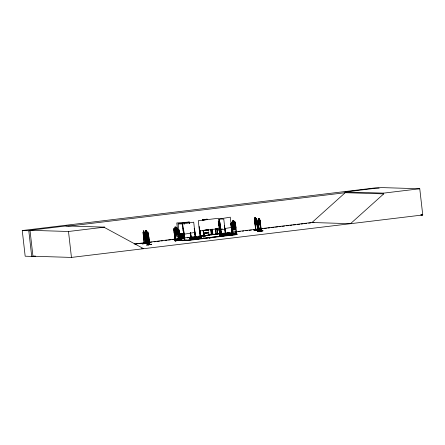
<?xml version="1.0" encoding="UTF-8"?>
<svg xmlns="http://www.w3.org/2000/svg" width="445" height="445" viewBox="0 0 445 445"><rect width="100%" height="100%" fill="white"/><g stroke="black" fill="none" stroke-linecap="round" stroke-linejoin="round"><path stroke-width="0.67" d="M148.802 236.924L148.763 238.214L147.823 238.409L147.512 237.185M203.715 235.483C203.015 232.034 206.013 237.085 204.094 236.701L203.793 234.259L203.91 235.461M144.847 237.057L143.691 237.274L144.847 237.057L144.486 232.379L143.958 232.023M147.206 235.355L147.189 236.64L146.027 236.862L145.776 235.628M175.547 228.012L175.586 229.286L175.018 229.781L175.286 232.14L176.02 233.074L177.171 232.935L177.672 231.851L177.405 229.492L176.737 229.147L176.587 227.885L175.386 227.985L175.541 229.247M142.367 243.693L148.28 242.898M142.383 243.854L147.501 243.22M144.72 243.437L149.843 242.809L143.935 243.582M256.854 223.796L256.96 222.522L256.854 223.796L255.119 223.913L254.813 222.661M203.487 236.762L203.693 234.265L203.382 236.762L204.75 236.607L203.732 234.259L203.454 236.823L205.106 236.584L204.756 236.607M261.043 231.144L259.863 220.881L260.175 220.848L261.365 231.116L259.029 231.283L257.794 220.247L258.478 219.747L258.3 218.489L259.073 218.434L259.196 219.741L260.002 220.091C261.604 221.983 259.73 227.907 258.183 223.635M148.463 235.95L148.369 237.001L147.979 237.085L147.345 231.995L147.807 231.906L148.196 233.592L149.442 244.594M181.532 240.205L178.367 240.461M182.901 240.606L186.077 240.322M186.166 240.294L182.912 240.578M219.468 235.594L222.75 235.338L219.457 235.438M254.073 230.493L257.232 229.881L253.978 230.532L259.585 229.937L256.298 230.176M260.614 231.011L257.382 231.5L262.856 230.694M179.958 239.26L176.938 239.688L180.069 239.204M147.139 233.809L147.206 233.319L148.218 233.113L148.402 233.553L149.642 244.572L148.224 244.845L146.6 231.55L145.454 231.767L145.37 232.262L146.583 243.282L145.493 231.762M147.178 233.803L147.206 233.319M177.75 239.499L180.481 239.065L177.75 239.51M177.878 239.455L180.347 239.282M183.996 238.247L178.845 238.659M178.962 238.453L181.599 238.453M181.004 238.865L178.523 238.876M181.132 238.832L178.54 239.015M181.443 238.459L184.002 238.459M181.566 238.425L178.84 238.681M144.425 243.665L143.012 232.663L143.44 232.118M143.051 232.657L143.112 232.179M176.404 231.356C176.276 233.347 174.512 232.93 176.103 231.105C174.234 229.737 175.781 228.986 176.292 230.883C176.387 228.925 178.195 229.236 176.615 231.055C178.962 233.781 176.326 231.917 176.392 231.294M178.445 236.556L178.734 235.249M219.964 227.245L220.247 225.971L219.997 227.284M216.876 228.88L217.41 230.093L220.297 229.742L220.536 228.43M231.812 224.964L232.106 223.657L235.066 223.323L235.6 224.541M176.281 230.582L176.315 230.755M174.167 239.977L175.491 239.899M174.334 239.933L175.491 239.738M200.361 237.246L199.51 237.235L200.578 237.168L199.338 226.906L199.026 226.95M200.523 237.035L199.672 237.013M174.39 229.859L174.724 229.392L174.345 229.848L175.63 240.879L174.384 230.616L174.752 230.577L175.942 240.901L174.907 240.89L175.964 240.84L175.875 240.461L175.964 240.84M175.085 240.823L175.909 240.689M208.271 235.199L207.448 235.177M212.927 234.465L212.12 234.42L212.137 234.732M217.115 228.552L217.789 234.087L216.765 234.059M216.91 233.87C218.495 234.637 217.421 232.807 217.388 234.076L216.771 228.591M232.629 233.597L232.807 233.542M232.796 233.38L232.435 233.742M219.374 225.287L218.962 225.248M257.611 230.182L256.437 219.919L256.743 219.886L257.939 230.154L255.636 230.321L254.579 218.818C255.908 219.151 254 216.865 255.653 217.471L256.42 221.538L256.175 222.572L255.502 222.617L255.024 221.632L254.757 219.274L255.068 218.829M218.662 223.768L219.09 222.739L218.706 222.728M219.296 228.58L219.797 227.495L219.53 225.137L218.862 224.792L219.708 224.647L220.192 225.042M232.663 220.787L232.802 222.055L232.223 222.544L233.503 228.19L234.682 228.057L234.415 225.698L234.932 224.63L234.66 222.272L233.981 221.922L233.875 220.609L232.613 220.753L232.757 222.016L231.895 222.111L231.545 222.606L232.824 233.636L236.901 233.108L236.495 233.286L235.294 222.2L234.02 221.871M175.052 239.944L173.767 228.914L174.101 228.418L174.935 228.313M173.778 228.914L174.112 228.418M145.943 243.504L142.322 243.893M232.201 228.357L232.696 228.752L235.639 228.418L235.945 227.912M235.633 228.424L235.989 227.923L235.333 222.177L234.838 221.782L231.923 222.15M345.225 192.691L345.136 191.945L383.635 193.13L383.724 193.881L345.225 192.691L311.995 222.506L350.582 223.696M350.493 223.696L383.724 193.881M176.109 228.213L175.986 226.906L174.779 227.05L174.98 228.352L174.423 228.847L174.696 231.205M175.87 231.745L175.302 232.24L175.575 234.598L176.303 235.533L177.455 235.394L177.956 234.309L177.683 231.951L177.021 231.606M236.495 233.074L236.901 233.113M211.954 234.632L212.293 234.721M212.921 234.637L208.872 234.821M204.411 219.696L202.453 219.975L205.484 219.696M208.477 229.948L203.61 230.493L203.994 230.415M208.349 230.148L208.599 231.294M204.049 232.98L208.46 232.468M204.027 233.147L208.516 232.624M204.044 233.297L208.533 232.774M204.099 233.453L208.788 232.946L208.939 235.26M209.033 235.16L208.649 235.244M200.367 235.772L200.778 236.106L200.117 230.638M200.751 236.05L199.733 236.284L203.677 235.527M203.382 236.762L204.038 236.668M147.751 232.179L147.796 232.596M148.452 234.309L149.537 244.594M147.79 238.37L148.786 238.17M148.191 244.472L148.519 244.8M147.757 244.711L151.461 244.377L146.411 245.039L150.115 244.65M148.346 244.55L149.464 244.333M210.513 237.574L209.695 237.958L210.802 237.541M212.955 237.28L212.137 237.663L213.238 237.246M209.673 237.747L210.085 237.663L209.695 237.958M212.115 237.452L212.526 237.369L212.137 237.663M195.338 238.331L195.733 238.654L194.532 228.391L194.237 228.435L195.394 238.698M231.934 233.72L232.296 233.669L231.094 223.407L230.794 223.446L231.945 233.72L232.251 233.297M182.316 238.342C180.548 239.277 180.142 238.181 180.303 238.181M179.769 238.592L180.181 238.542M180.247 238.565L180.659 238.509L180.086 233.725M182.294 238.231L182.439 238.22M182.778 238.203L182.344 234.092M179.113 239.01L179.53 238.959M182.389 238.598L181.827 233.814M179.207 239.377L182.1 238.976L182.055 238.598L181.643 238.654L182.005 238.982L181.521 234.187M181.682 239.026L181.098 233.547M145.632 230.443L146.149 230.343L146.566 232.029L146.839 234.387L146.716 235.444L146.266 235.527L145.632 230.443L145.815 231.7M145.654 230.482L146.138 230.388M146.082 230.616L145.843 231.094L146.132 231.038M143.123 232.223L144.263 232.006M144.486 232.379L145.71 243.421L144.108 243.71L143.223 233.403M144.386 233.18L145.554 243.448L145.565 243.065M145.304 233.024L146.461 243.298L148.057 243.003M146.032 236.818L147.173 236.601M145.387 243.087L145.665 243.048M148.001 242.631L147.707 242.67L148.013 242.631M145.509 243.181L144.38 243.398M147.846 242.77L146.716 242.987M146.272 243.165L149.748 242.631M174.952 239.571L175.336 239.532L175.247 239.916M178.601 239.126C178.256 238.832 178.289 240.022 178.156 239.176M191 238.175L191.111 238.181M190.527 232.902L191.194 238.548L190.827 238.587L190.215 232.93M230.71 233.786L233.97 233.503L219.602 234.877L219.563 234.56L232.513 233.319L232.551 233.642L232.145 233.703L230.271 217.182L219.207 218.99L221.054 235.5L221.482 235.461L220.664 228.496M204.439 219.541L203.721 219.624M202.564 219.941L203.237 219.83M203.209 219.68C200.867 220.225 210.485 218.951 205.557 219.396M203.977 230.265L203.593 230.349L208.349 229.837M204.044 230.577L203.665 230.655L207.17 230.326M208.355 230.148L207.17 230.326M204.35 235.733L205.023 235.622M204.361 235.828L205.557 235.65M179.218 240.061L178.901 240.105M211.631 234.382L211.208 234.426L211.242 234.804L210.657 229.325M212.621 234.265C212.321 235.132 213.022 233.608 212.921 234.598M215.308 228.763L216.009 234.231L215.853 233.864L216.298 233.82L216.342 234.192L212.66 234.637M179.291 240.439L178.05 229.398L177.566 229.003L174.69 229.347M208.905 235.088L211.692 234.754M200.128 237.218L198.286 220.709L218.35 218.289L220.231 234.793C219.658 234.782 220.208 234.482 219.602 234.877M217.366 234.07L221.148 233.619M147.823 242.647L147.846 243.026M144.252 243.315L144.38 243.293M178.812 230.098L179.107 230.054L178.779 230.104L180.181 240.35L180.03 239.977M183.652 230.171L183.112 230.237L184.519 240.484L184.853 240.434L183.652 230.171L184.636 240.472L183.468 230.204L183.112 230.237M220.214 225.187L219.913 225.226L220.214 225.187L221.465 235.466L220.03 225.22M189.492 238.692L192.869 238.37L189.603 238.654M197.302 238.453L194.154 238.787M236.162 233.263C235.783 232.624 236.968 232.774 236.545 233.252M232.763 233.636L231.611 223.373L231.967 223.329L233.169 233.597L232.763 233.258M180.091 240.35L178.1 223.857L189.164 222.049L189.32 223.418M181.121 233.82L179.268 234.126L183.652 234.265M183.813 234.242L194.877 232.429M220.375 229.258L222.328 228.936M224.931 228.513L231.439 227.445M232.513 233.319L219.563 234.56M236.963 234.204L226.143 235.216L225.743 235.283L236.963 234.204L236.996 234.526L236.556 234.27L186.405 240.333L186.438 240.65L236.757 234.598L236.556 234.27M225.587 235.611L226.182 235.538L226.143 235.216M147.912 243.031L146.733 232.752M180.242 238.181L180.498 238.147M182.767 237.819L183.145 237.775M181.677 238.359L183.19 238.147M179.146 239.01L179.435 238.965M179.569 239.338L178.834 233.18M221.443 235.082L221.132 235.11M236.996 234.526L225.821 235.594M203.204 219.591L202.414 219.741L204.711 219.552M204.261 219.713L204.455 219.652M206.452 219.43L206.858 219.363M208.672 235.305L207.153 235.444M190.632 232.885L191.194 238.548M190.399 232.902L191.172 238.553L190.516 232.891M184.347 240.506L182.645 223.974L193.709 222.166L195.572 238.681L194.348 228.424M232.134 233.697L230.911 223.44M204.244 236.034L203.838 234.248L204.644 236.607M177.922 236.807L178.317 239.543M184.441 238.047L181.994 238.209M184.147 238.409L181.421 238.603M190.071 238.348L201.574 236.734L201.613 237.057L190.616 238.626L190.071 238.348L190.616 238.626M190.11 238.665L201.613 237.057M177.488 229.192L177.599 229.192M178.723 239.082L178.634 239.46M220.815 233.658L219.602 223.401L219.941 223.357M200.5 236.801L200.105 236.84L200.161 237.218L200.573 237.23L199.366 226.906M192.757 238.136L189.87 238.743M219.808 234.459L220.253 234.415L220.225 234.788M189.737 238.754L192.891 238.314M175.519 240.884L181.86 239.916L178.117 240.534M178.818 240.111L178.857 240.484L179.908 240.4M203.198 219.596L207.17 219.185M203.209 219.691L203.721 219.613M255.619 217.477L254.924 217.566M255.797 218.734L256.548 219.146L257.916 230.154M258.3 218.489L258.423 222.595L258.907 223.579L259.596 223.535L259.847 222.5L259.073 218.434M254.401 219.285L255.157 223.913M259.691 219.663L259.98 220.108M259.969 220.097L261.12 231.133M258.339 222.355L258.072 221.004L259.268 231.267L258.495 223.724M259.863 220.881L261.221 231.133L261.154 230.749M182.923 238.186L182.901 237.808M180.453 238.153L180.342 238.553L179.83 233.759M181.916 233.803L182.433 238.598L182.083 233.775M208.271 235.366L204.511 235.772M179.446 239.343L178.745 233.186M255.619 230.321L255.691 229.926M255.947 230.02L257.555 229.915M257.538 229.809L257.9 229.776L257.577 230.187M256.314 230.321L259.585 229.926M259.007 230.911L259.335 230.877L259.046 231.283M260.981 230.877L259.235 230.999M262.889 230.855L259.869 231.317M263.001 230.888L259.724 231.122M175.297 239.911L174.167 229.642L173.795 229.687L175.018 239.95M220.737 233.291L221.037 233.247M207.359 235.277L208.31 235.16M211.614 234.76L211.03 229.281L211.648 234.754M175.553 240.506L175.808 240.472M207.114 229.854L204.717 230.121M174.123 228.457L174.98 228.352M177.104 229.281L177.394 229.242M178.206 239.282L175.347 239.638M178.033 239.293L179.202 239.293L178.234 239.46M174.968 239.95L178.645 239.499L178.295 236.768L178.517 239.51M35.706 256.12L32.98 256.448L25.176 256.209L22.25 230.543L375.207 187.901L379.107 188.018M345.136 191.945L381.27 187.579L419.763 188.763L422.75 214.963L71.45 257.421L32.958 256.237M32.98 256.448L29.999 230.304L66.127 225.938L104.625 227.128L104.681 227.606L143.624 248.688M67.562 226.255L345.314 192.696M383.635 193.13L419.763 188.763M29.999 230.304L68.497 231.489L104.625 227.128M218.573 222.333L219.413 222.189L219.902 222.583M219.09 224.525L218.723 224.564L219.88 234.838L220.92 234.771L219.824 234.571M176.921 230.299L175.68 230.443L175.825 231.706L174.985 231.812L174.646 232.307L174.996 231.812L177.85 231.506L178.311 231.878M175.731 230.482L176.888 230.343M178.968 240.472L177.727 230.215L178.095 230.171L179.235 240.439M220.286 225.198L220.514 227.178M225.643 235.616L224.413 225.348L225.776 235.605M177.06 231.561L178.35 231.856M199.46 230.977L219.518 228.552M217.421 230.048L220.264 229.703M175.564 236.907L175.041 235.694L175.558 236.907L178.456 236.556M217.772 233.759L221.549 233.631M34.365 256.07L31.717 256.387L28.819 230.938M134.173 244.005L180.286 238.42M181.666 238.253L203.821 235.589M208.649 235.005L314.059 222.255M135.375 244.077L137.444 243.827M138.823 243.66L141.588 243.326M142.967 243.159L145.037 242.909M146.416 242.742L147.796 242.575M149.87 242.325L151.94 242.074M154.009 241.824L156.078 241.574M157.463 241.407L159.532 241.157M160.912 240.99L162.981 240.739M165.056 240.489L167.125 240.239M168.505 240.072L170.574 239.822M171.959 239.655L174.028 239.404M176.098 239.154L177.477 238.987M183.001 238.325L185.07 238.075M187.139 237.825L189.214 237.574M190.594 237.408L192.663 237.157M194.042 236.99L196.807 236.657M198.186 236.49L200.256 236.239M201.635 236.072L203.02 235.906M212.966 234.326L216.949 234.181L215.914 234.176M220.275 233.82L222.344 233.569M223.724 233.403L225.103 233.236M227.178 232.985L229.247 232.735M231.317 232.485L232.696 232.318M234.771 232.067L236.84 231.817M238.22 231.65L240.289 231.4M242.364 231.15L243.743 230.983M245.812 230.733L247.882 230.482M249.267 230.315L251.336 230.065M253.405 229.815L255.475 229.564M256.86 229.398L258.929 229.147M260.308 228.98L263.067 228.647M264.452 228.48L266.522 228.229M267.901 228.062L269.97 227.812M271.355 227.645L274.114 227.317M275.494 227.15L277.563 226.9M278.948 226.733L281.017 226.483M282.397 226.316L284.466 226.066M286.541 225.815L288.61 225.565M289.99 225.398L292.059 225.148M293.439 224.981L295.513 224.731M297.583 224.48L299.652 224.23M301.031 224.063L303.106 223.813M304.486 223.646L306.555 223.396M308.624 223.145L310.699 222.895M175.931 240.573L179.913 240.422L179.085 240.383M219.396 235.5L223.184 235.244L219.379 235.694M183.646 240.244L186.566 240.333L186.6 240.656L183.685 240.567L183.646 240.244L187.134 240.244L187.173 240.561L184.414 240.478L182.478 224.002L178.067 223.863M186.294 240.072L182.556 240.723L186.288 240.055M223.841 235.639L226.967 235.238L223.863 235.8M186.36 240.261L182.6 240.717M186.566 240.333L236.718 234.276M209.256 237.73C214.857 237.636 207.387 237.663 209.578 237.908M211.698 237.435C217.471 237.374 209.484 237.452 212.02 237.613M211.236 237.558L210.958 237.808L211.264 237.769M213.678 237.263L213.4 237.513M236.239 233.252L235.038 222.989L235.388 222.951M259.229 231.272L257.872 221.015L258.183 220.987M215.647 228.719L216.27 234.204L216.298 233.82M207.982 235.199L208.41 235.177M232.14 223.696L235.043 223.373M233.514 228.658L233.658 229.926L234.921 229.781L234.732 228.48L235.31 227.99L235.043 225.632L234.298 224.692L233.119 224.825L232.602 225.904L232.874 228.263L233.553 228.613L233.692 229.876M233.236 225.832L234.415 225.71M232.49 227.161L235.394 226.833L235.678 225.565L235.427 226.872L232.468 227.206L231.934 225.993M233.141 233.33L236.139 232.991M204.939 219.463L205.557 219.407M204.956 219.613L206.619 219.452L205.568 219.552M204.121 219.858L204.739 219.791M206.747 235.344L208.994 235.21M205.913 235.583L206.53 235.516M206.764 235.505L209.061 235.322L204.522 235.867M180.375 238.548L179.736 233.77M181.81 239.015L181.354 233.508M203.704 235.794L200.339 236.156M184.408 240.484L183.696 234.176M147.807 231.906L147.946 233.169M147.74 244.566L151.372 244.194M147.751 244.767L151.461 244.377M146.561 231.55L146.822 231.962M143.401 236.05L143.735 237.23L143.412 236.039M146.027 236.862L145.754 235.622M204.466 219.535L207.159 219.185M205.034 219.747L207.242 219.435L206.608 219.452M205.918 235.583L204.867 235.683M255.814 230.293L254.585 220.036L255.986 230.282M230.794 223.446L231.094 223.407M194.237 228.435L194.532 228.391M230.627 233.797L233.881 233.492M205.106 236.584L203.02 236.785L203.454 236.79M189.487 238.498L192.78 238.359M197.291 238.309L194.026 238.603M194.065 238.781L197.408 238.481L194.037 238.815M178.273 240.523L181.643 240.205M186.188 240.328L182.906 240.417M219.163 225.698L219.452 225.587L218.773 224.664M203.693 234.27L203.749 236.74M257.788 230.171L256.225 218.751M212.86 237.541L213.706 237.474M182.75 237.936L180.631 238.242M181.844 238.058L184.441 237.853M184.464 238.014L181.883 238.22M201.574 236.734L201.107 237.096M178.406 239.082L183.346 238.676M179.535 239.065L182.75 238.559L182.177 233.77M149.353 244.617L148.441 236.401M147.74 243.048L146.989 236.2M145.404 243.465L144.731 237.302M177.944 233.219L179.274 233.124M178.562 239.471L178.901 239.438L178.679 237.747M202.725 219.975L203.081 219.952M254.562 218.862L256.259 218.745M257.961 219.83L259.685 219.708M258.517 224.881L260.281 224.758M204.299 235.705L204.878 235.683M146.744 243.254L146.705 242.875L146.455 243.293M190.955 238.57L190.315 232.919M255.947 230.288L255.018 222.077M178.095 239.477L179.402 239.46L178.05 239.51M176.926 228.068L177.405 228.463L176.904 228.113M174.151 232.301L174.679 233.514M178.985 230.087L180.036 240.367M180.186 240.35L179.407 232.691M420.686 214.902L422.75 214.963L421.126 214.907M219.569 223.401L220.731 233.669M220.536 229.242L224.953 229.375M220.72 233.608L221.749 233.586M211.264 234.738L212.093 234.765M22.25 230.543L30.054 230.783M141.56 248.627L143.763 248.683M219.407 228.152L219.758 228.051L219.085 227.122M211.314 234.71L212.977 234.66L212.304 229.125M218.578 222.333L219.246 222.678L219.513 225.037M219.407 222.189L219.891 222.583L220.058 223.941M177.549 229.047L178.022 229.42M219.685 224.692L220.153 225.064M174.785 233.225L175.291 234.398L178.134 234.059L178.406 232.785L178.156 234.092L175.258 234.443L174.735 233.236M203.849 234.254L204.433 236.662M254.929 217.522L255.102 218.823M234.298 224.697L234.031 222.344L232.852 222.472L233.119 224.831M225.671 235.616L223.779 219.112L219.368 218.973L221.326 235.477M218.756 223.485L218.907 224.747M218.695 223.345L218.895 225.109M218.256 221.304L218.3 221.727M211.965 229.164L212.577 234.648M203.46 230.276L203.982 235.077M189.553 223.401L189.398 222.033L176.776 222.956L177.477 229.114M184.319 222.839L184.475 224.208M182.417 223.151L182.728 225.888M182.962 227.94L183.195 229.993M183.318 230.877L183.512 232.735M182.689 234.048L183.156 238.153M182.6 234.053L183.023 238.164M182.433 234.081L182.873 238.192M182.533 238.197L182.522 238.592M181.187 233.542L181.866 239.01M179.997 233.731L180.614 238.514M179.402 232.768L180.103 238.926M179.352 238.976L179.341 239.371M178.579 233.213L179.252 239.377M177.778 229.837L177.928 231.155M176.62 227.834L176.776 229.097M176.915 230.293L177.066 231.561M174.701 232.318L175.08 235.683M146.099 230.393L146.244 231.656M144.419 234.565L144.575 235.933M68.497 231.489L71.45 257.421M66.127 225.938L66.183 226.422M143.318 232.613L143.579 234.977L143.93 235.945L144.375 235.856L143.813 230.76L143.296 230.855L143.668 235.577L143.913 234.254C145.003 238.526 143.952 229.347 143.841 233.692L143.318 232.613M145.654 232.195C146.327 232.946 145.815 237.196 146.255 233.842C147.351 238.103 146.266 228.953 146.183 233.28L145.676 232.168M256.465 222.072L255.697 220.937L255.213 222.205L255.513 220.67L254.929 219.235L255.792 219.201L256.059 221.56L255.386 221.604L255.119 219.246L255.625 220.375L256.109 219.174L255.814 220.659L256.465 222.072M259.886 223.034L259.112 221.899L258.612 223.173L258.923 221.632L258.334 220.197L259.213 220.164L259.48 222.522L258.79 222.572L258.523 220.219L259.035 221.337L259.53 220.136L259.229 221.621L259.886 223.034M148.096 233.653L148.38 236.595L147.935 235.399C147.99 239.883 146.878 230.766 147.862 234.838L148.096 233.653M177.917 234.865L177.522 234.949L176.71 233.814C176.398 235.889 175.03 235.288 176.415 233.569L175.48 232.218L176.626 233.252C176.804 231.283 178.439 231.845 176.926 233.514L177.917 234.865M232.663 225.304L233.669 226.705C232.112 228.368 233.781 228.936 233.975 226.972L235.144 228.012L234.192 226.661C235.694 224.964 234.109 224.336 233.892 226.41L233.085 225.298L232.663 225.304M234.877 225.181L234.476 225.265L233.647 224.124C233.397 226.166 231.789 225.621 233.347 223.874L232.39 222.522L233.558 223.562C233.753 221.599 235.422 222.161 233.864 223.824L234.877 225.181M147.985 233.636L147.595 233.714L147.868 236.072L148.257 235.995L147.985 233.636M149.603 244.199L149.314 244.238L149.609 244.194M184.469 240.105L184.814 240.061L184.458 240.111M221.032 235.121L221.371 235.077L221.032 235.121M143.746 231.033L143.507 231.506L143.746 231.033M143.991 232.49L143.546 232.574L143.813 234.932L144.263 234.849L143.991 232.49M146.333 232.073L145.882 232.162L146.155 234.515L146.6 234.432L146.333 232.073M148.33 244.822L147.123 233.797L148.33 244.822M175.786 227.184L175.063 227.273L175.113 227.695L175.836 227.606L175.786 227.184M176.415 228.118L175.669 228.207L175.719 228.63L176.459 228.541L176.415 228.118M176.787 229.57L175.636 229.709L175.903 232.062L177.054 231.923L176.787 229.57M176.698 230.577L175.959 230.666L176.003 231.089L176.743 230.999L176.698 230.577M177.071 232.029L175.92 232.168L176.187 234.526L177.338 234.387L177.071 232.029M233.653 220.892L232.896 220.976L232.941 221.399L233.697 221.315L233.653 220.892M234.593 229.136L233.836 229.22L233.881 229.642L234.637 229.553L234.593 229.136M255.502 217.739L255.068 217.766L255.119 218.189L255.552 218.156L255.502 217.739M258.918 218.701L258.478 218.729L258.528 219.151L258.968 219.124L258.918 218.701M203.671 235.105L203.12 230.315L203.638 235.11"/></g></svg>
